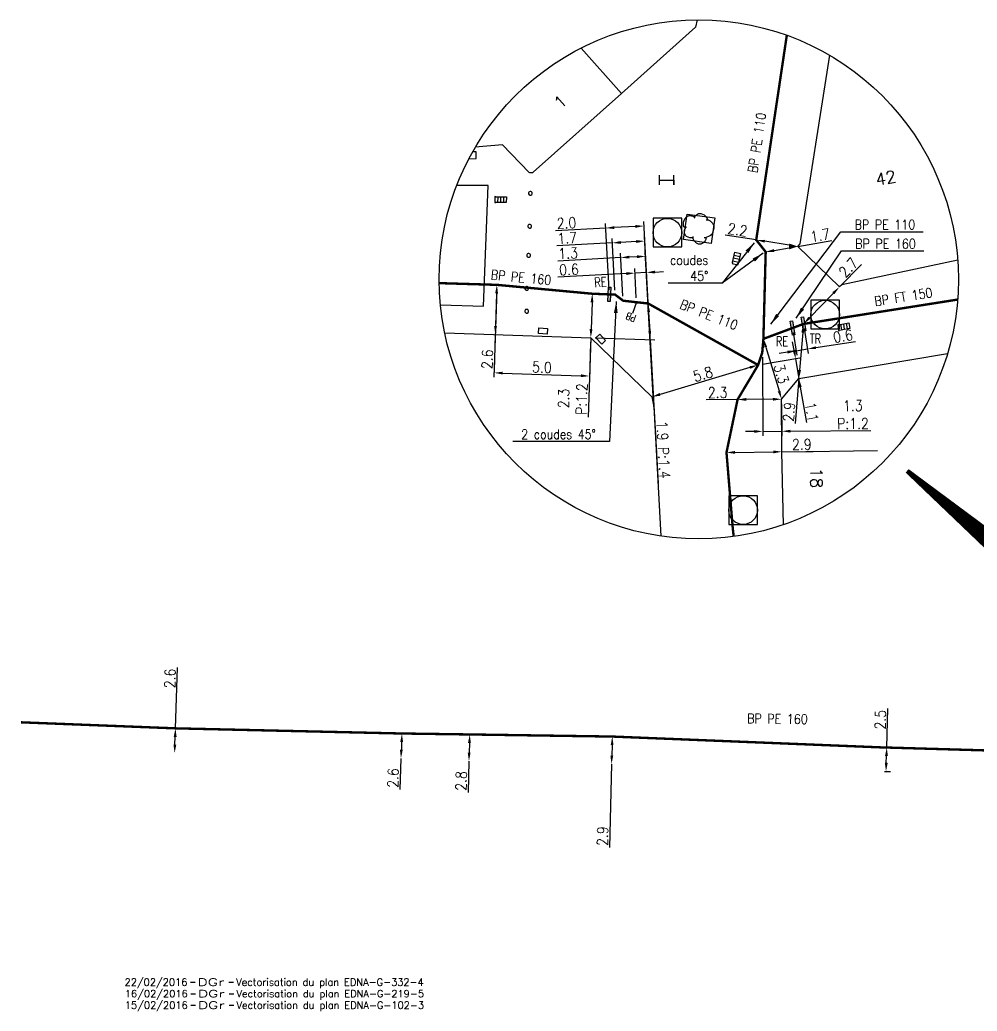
# Model space of a CAD drawing. Header units: millimetres. Extents: x 185000 to 186000, y 127990 to 129010.
# Drawn here: x 184999.9 to 185100, y 128270.5 to 128374.3 of the extents above; entities that cross this region are included whole.
import ezdxf
from ezdxf.enums import TextEntityAlignment as Align

# ---------------------------------------------------------------- set-up
doc = ezdxf.new("R2010")
doc.units = ezdxf.units.MM
doc.header["$PDMODE"] = 34
doc.linetypes.add('L_25_PE', pattern=[2000, 1000, 1000])
doc.layers.get('0').update_dxf_attribs({"linetype": 'CONTINUOUS'})
doc.layers.get('DEFPOINTS').update_dxf_attribs({"linetype": 'CONTINUOUS'})
doc.layers.add('L_150', color=1, linetype='CONTINUOUS')
doc.layers.add('L_900', color=7, linetype='CONTINUOUS')
doc.layers.add('L_910', color=7, linetype='CONTINUOUS', plot=False)
doc.styles.add('G_ROMANS', font='ROMANS.SHX', dxfattribs={"width": 0.75})
doc.styles.get("Standard").update_dxf_attribs({"font": 'romans.shx', "width": 0.85})
doc.dimstyles.get("Standard").update_dxf_attribs({"dimtxt": 1.5, "dimasz": 1.2, "dimexe": 0.625, "dimexo": 0.625, "dimgap": 0.25, "dimtad": 1, "dimdec": 1, "dimzin": 0, "dimdsep": 46, "dimtxsty": 'Standard', "dimcen": -0.5, "dimadec": 0, "dimazin": 0, "dimtfac": 1, "dimtdec": 1, "dimtmove": 0, "dimatfit": 3, "dimfxl": 0, "dimtolj": 1, "dimtzin": 0, "dimarcsym": 0})

# ---------------------------------------------------------------- blocks, each defined once
blk = doc.blocks.new('GIS_MODF')
at = {"color": 0, "linetype": 'Continuous', "flags": 128}
for points in [[(-2.26, -0.01), (-1.76, -0.01)], [(1.76, -0.01), (2.26, -0.01)]]:
    blk.add_lwpolyline(points, dxfattribs=at)
at = {"color": 0, "linetype": 'Continuous'}
blk.add_attdef('DATE', text='', height=0.75, dxfattribs=at).set_placement((-2.58, -0.39), align=Align.RIGHT)
at = {"color": 0, "linetype": 'Continuous', "width": 3.590909}
blk.add_attdef('USER', text='', height=0.75, dxfattribs=at).set_placement((-1.52, -0.39), (1.31, -0.39), align=Align.FIT)
at = {"color": 0, "linetype": 'Continuous'}
blk.add_attdef('DESC', (2.53, -0.39), '', height=0.75, dxfattribs=at)
blk = doc.blocks.new('L_340_20')
at = {"linetype": 'Continuous'}
blk.add_hatch(color=0, dxfattribs=at).paths.add_polyline_path([(0.12, 0.75), (-0.12, 0.75), (-0.12, -0.75), (0.12, -0.75)])
at = {"color": 0, "linetype": 'Continuous'}
blk.add_lwpolyline([(-0.12, 0.75), (0.12, 0.75), (0.12, -0.75), (-0.12, -0.75)], close=True, dxfattribs=at)
at = {"color": 0, "linetype": 'Continuous', "width": 0.75}
for tag, height, flags, p in [('RE', 1, 8, (0, 2.19)), ('DEF_LEG', 1.2, 3, (0, -5)), ('DEF_COUP', 1.2, 3, (0, -7.5)), ('DEF_TYPE', 1.2, 3, (0, -10))]:
    blk.add_attdef(tag, text='', height=height, dxfattribs=dict(at, flags=flags)).set_placement(p, align=Align.MIDDLE)
blk = doc.blocks.new('L_340_19')
at = {"linetype": 'Continuous'}
blk.add_hatch(color=0, dxfattribs=at).paths.add_polyline_path([(0.12, 0.75), (-0.12, 0.75), (-0.12, -0.75), (0.12, -0.75)])
at = {"color": 0, "linetype": 'Continuous'}
blk.add_lwpolyline([(-0.12, 0.75), (0.12, 0.75), (0.12, -0.75), (-0.12, -0.75)], close=True, dxfattribs=at)
at = {"color": 0, "linetype": 'Continuous', "width": 0.75}
for tag, height, flags, p in [('TR', 1, 8, (0, 1.98)), ('DEF_LEG', 1.2, 3, (0, -5)), ('DEF_COUP', 1.2, 3, (0, -7.5)), ('DEF_TYPE', 1.2, 3, (0, -10))]:
    blk.add_attdef(tag, text='', height=height, dxfattribs=dict(at, flags=flags)).set_placement(p, align=Align.MIDDLE)
blk = doc.blocks.new('L_340_13')
at = {"color": 0, "linetype": 'Continuous', "flags": 128}
blk.add_lwpolyline([(0, 0), (0, 1.25)], dxfattribs=at)
at = {"color": 0, "linetype": 'Continuous', "style": 'G_ROMANS', "width": 0.75}
blk.add_text('PB', height=0.75, dxfattribs=at).set_placement((0, 1.66), align=Align.MIDDLE)
at = {"color": 0, "linetype": 'Continuous', "width": 0.75, "flags": 3}
for tag, p in [('DEF_LEG', (0, -10)), ('DEF_COUP', (0, -12.5)), ('DEF_TYPE', (0, -15))]:
    blk.add_attdef(tag, text='', height=1.2, dxfattribs=at).set_placement(p, align=Align.MIDDLE)
blk = doc.blocks.new('T1474')
at = {"color": 0, "linetype": 'Continuous', "flags": 128}
for points in [[(-0.75, -0.5), (-0.75, 0.5)], [(-0.75, 0), (0.75, 0)], [(0.75, 0), (0.75, -0.5), (0.75, 0.5)]]:
    blk.add_lwpolyline(points, dxfattribs=at)
blk = doc.blocks.new('*D2251')
at = {"layer": 'DEFPOINTS', "color": 0, "linetype": 'Continuous', "transparency": 16777216}
for p in [(185076.88, 128351.24), (185081.23, 128350.56), (185081.23, 128350.56)]:
    blk.add_point(p, dxfattribs=at)
at = {"layer": 'L_900', "color": 0, "linetype": 'Continuous', "lineweight": -2, "transparency": 16777216}
for p, q in [((185076.88, 128351.24), (185073.64, 128351.74)), ((185080.34, 128350.7), (185077.77, 128351.1))]:
    blk.add_line(p, q, dxfattribs=at)
at = {"layer": 'L_900', "color": 0, "linetype": 'Continuous', "transparency": 16777216}
for points in [[(185077.79, 128351.25), (185077.74, 128350.95), (185076.88, 128351.24)], [(185080.36, 128350.85), (185080.31, 128350.55), (185081.23, 128350.56)]]:
    blk.add_solid(points, dxfattribs=at)
at = {"layer": 'L_900', "color": 0, "linetype": 'Continuous', "transparency": 16777216, "insert": (185074.93, 128352.3), "char_height": 1.125, "attachment_point": 5, "rotation": 351.162}
blk.add_mtext('\\A1;2.2', dxfattribs=at)
blk = doc.blocks.new('*D2252')
at = {"layer": 'DEFPOINTS', "color": 0, "linetype": 'Continuous', "transparency": 16777216}
for p in [(185081.23, 128350.56), (185081.23, 128350.56), (185077.87, 128349.99)]:
    blk.add_point(p, dxfattribs=at)
at = {"layer": 'L_900', "color": 0, "linetype": 'Continuous', "lineweight": -2, "transparency": 16777216}
for p, q in [((185078.76, 128350.14), (185080.34, 128350.41)), ((185081.23, 128350.56), (185084.79, 128351.17))]:
    blk.add_line(p, q, dxfattribs=at)
at = {"layer": 'L_900', "color": 0, "linetype": 'Continuous', "transparency": 16777216}
for points in [[(185080.31, 128350.56), (185080.36, 128350.26), (185081.23, 128350.56)], [(185078.74, 128350.29), (185078.79, 128349.99), (185077.87, 128349.99)]]:
    blk.add_solid(points, dxfattribs=at)
at = {"layer": 'L_900', "color": 0, "linetype": 'Continuous', "transparency": 16777216, "insert": (185083.56, 128351.72), "char_height": 1.125, "attachment_point": 5, "rotation": 9.7454}
blk.add_mtext('\\A1;1.7', dxfattribs=at)
blk = doc.blocks.new('*D2253')
at = {"layer": 'DEFPOINTS', "color": 0, "linetype": 'Continuous', "transparency": 16777216}
for p in [(185085.58, 128346.32), (185085.58, 128346.32), (185081.82, 128342.45)]:
    blk.add_point(p, dxfattribs=at)
at = {"layer": 'L_900', "color": 0, "linetype": 'Continuous', "lineweight": -2, "transparency": 16777216}
for p, q in [((185085.58, 128346.32), (185087.89, 128348.68)), ((185082.44, 128343.09), (185084.96, 128345.67))]:
    blk.add_line(p, q, dxfattribs=at)
at = {"layer": 'L_900', "color": 0, "linetype": 'Continuous', "transparency": 16777216}
for points in [[(185084.85, 128345.78), (185085.06, 128345.57), (185085.58, 128346.32)], [(185082.34, 128343.2), (185082.55, 128342.99), (185081.82, 128342.45)]]:
    blk.add_solid(points, dxfattribs=at)
at = {"layer": 'L_900', "color": 0, "linetype": 'Continuous', "transparency": 16777216, "insert": (185086.52, 128348.35), "char_height": 1.125, "attachment_point": 5, "rotation": 45.761}
blk.add_mtext('\\A1;2.7', dxfattribs=at)
blk = doc.blocks.new('*D2254')
at = {"layer": 'DEFPOINTS', "color": 0, "linetype": 'Continuous', "transparency": 16777216}
for p in [(185074.93, 128334.54), (185079.53, 128334.57), (185079.53, 128334.57)]:
    blk.add_point(p, dxfattribs=at)
at = {"layer": 'L_900', "color": 0, "linetype": 'Continuous', "lineweight": -2, "transparency": 16777216}
for p, q in [((185074.93, 128334.54), (185071.65, 128334.52)), ((185078.63, 128334.57), (185075.83, 128334.55))]:
    blk.add_line(p, q, dxfattribs=at)
at = {"layer": 'L_900', "color": 0, "linetype": 'Continuous', "transparency": 16777216}
for points in [[(185075.83, 128334.7), (185075.83, 128334.4), (185074.93, 128334.54)], [(185078.63, 128334.72), (185078.63, 128334.42), (185079.53, 128334.57)]]:
    blk.add_solid(points, dxfattribs=at)
at = {"layer": 'L_900', "color": 0, "linetype": 'Continuous', "transparency": 16777216, "insert": (185072.84, 128335.27), "char_height": 1.125, "attachment_point": 5, "rotation": 0.4161}
blk.add_mtext('\\A1;2.3', dxfattribs=at)
blk = doc.blocks.new('*D2255')
at = {"layer": 'DEFPOINTS', "color": 0, "linetype": 'Continuous', "transparency": 16777216}
for p in [(185073.77, 128329), (185079.57, 128329.08), (185079.57, 128329.08)]:
    blk.add_point(p, dxfattribs=at)
at = {"layer": 'L_900', "color": 0, "linetype": 'Continuous', "lineweight": -2, "transparency": 16777216}
for p, q in [((185074.67, 128329.01), (185078.67, 128329.06)), ((185079.57, 128329.08), (185082.83, 128329.12))]:
    blk.add_line(p, q, dxfattribs=at)
at = {"layer": 'L_900', "color": 0, "linetype": 'Continuous', "transparency": 16777216}
for points in [[(185074.67, 128329.16), (185074.67, 128328.86), (185073.77, 128329)], [(185078.67, 128329.21), (185078.67, 128328.91), (185079.57, 128329.08)]]:
    blk.add_solid(points, dxfattribs=at)
at = {"layer": 'L_900', "color": 0, "linetype": 'Continuous', "transparency": 16777216, "insert": (185081.65, 128329.85), "char_height": 1.125, "attachment_point": 5, "rotation": 0.7528}
blk.add_mtext('\\A1;2.9', dxfattribs=at)
blk = doc.blocks.new('*D2256')
at = {"layer": 'DEFPOINTS', "color": 0, "linetype": 'Continuous', "transparency": 16777216}
for p in [(185077.08, 128338.15), (185081.34, 128336.73), (185081.34, 128336.73)]:
    blk.add_point(p, dxfattribs=at)
at = {"layer": 'L_900', "color": 0, "linetype": 'Continuous', "lineweight": -2, "transparency": 16777216}
for p, q in [((185080.84, 128339.7), (185080.69, 128340.58)), ((185077.54, 128338.23), (185081.45, 128338.89)), ((185080.99, 128338.81), (185081.34, 128336.73)), ((185081.49, 128335.84), (185082.12, 128332.15))]:
    blk.add_line(p, q, dxfattribs=at)
at = {"layer": 'L_900', "color": 0, "linetype": 'Continuous', "transparency": 16777216}
for points in [[(185080.99, 128339.72), (185080.69, 128339.67), (185080.99, 128338.81)], [(185081.64, 128335.86), (185081.34, 128335.81), (185081.34, 128336.73)]]:
    blk.add_solid(points, dxfattribs=at)
at = {"layer": 'L_900', "color": 0, "linetype": 'Continuous', "transparency": 16777216, "insert": (185082.69, 128333.24), "char_height": 1.125, "attachment_point": 5, "rotation": 279.5981}
blk.add_mtext('\\A1;1.1', dxfattribs=at)
blk = doc.blocks.new('*D2257')
at = {"layer": 'DEFPOINTS', "color": 0, "linetype": 'Continuous', "transparency": 16777216}
for p in [(185081.82, 128342.45), (185081.34, 128336.73), (185081.34, 128336.73)]:
    blk.add_point(p, dxfattribs=at)
at = {"layer": 'L_900', "color": 0, "linetype": 'Continuous', "lineweight": -2, "transparency": 16777216}
for p, q in [((185081.74, 128341.55), (185081.42, 128337.62)), ((185081.34, 128336.73), (185080.95, 128332.03))]:
    blk.add_line(p, q, dxfattribs=at)
at = {"layer": 'L_900', "color": 0, "linetype": 'Continuous', "transparency": 16777216}
for points in [[(185081.59, 128341.56), (185081.89, 128341.54), (185081.82, 128342.45)], [(185081.27, 128337.64), (185081.57, 128337.61), (185081.34, 128336.73)]]:
    blk.add_solid(points, dxfattribs=at)
at = {"layer": 'L_900', "color": 0, "linetype": 'Continuous', "transparency": 16777216, "insert": (185080.3, 128333.25), "char_height": 1.125, "attachment_point": 5, "rotation": 85.2689}
blk.add_mtext('\\A1;2.9', dxfattribs=at)
blk = doc.blocks.new('*D2258')
at = {"layer": 'DEFPOINTS', "color": 0, "linetype": 'Continuous', "transparency": 16777216}
for p in [(185077.51, 128339.46), (185079.53, 128334.57), (185079.55, 128331.22)]:
    blk.add_point(p, dxfattribs=at)
at = {"layer": 'L_900', "color": 0, "linetype": 'Continuous', "lineweight": -2, "transparency": 16777216}
for p, q in [((185077.52, 128338.99), (185077.58, 128330.74)), ((185079.53, 128334.1), (185079.56, 128330.75)), ((185076.67, 128331.2), (185075.77, 128331.2)), ((185077.57, 128331.21), (185079.55, 128331.22)), ((185080.45, 128331.23), (185088.88, 128331.29))]:
    blk.add_line(p, q, dxfattribs=at)
at = {"layer": 'L_900', "color": 0, "linetype": 'Continuous', "transparency": 16777216}
for points in [[(185076.67, 128331.35), (185076.68, 128331.05), (185077.57, 128331.21)], [(185080.45, 128331.38), (185080.46, 128331.08), (185079.55, 128331.22)]]:
    blk.add_solid(points, dxfattribs=at)
at = {"layer": 'L_900', "color": 0, "linetype": 'Continuous', "transparency": 16777216, "insert": (185086.99, 128332.96), "char_height": 1.125, "attachment_point": 5, "rotation": 0.4161}
blk.add_mtext('\\A1;1.3\\PP:1.2', dxfattribs=at)
blk = doc.blocks.new('*D2259')
at = {"layer": 'DEFPOINTS', "color": 0, "linetype": 'Continuous', "transparency": 16777216}
for p in [(185080.67, 128342.02), (185081.82, 128342.45), (185082.23, 128339.83)]:
    blk.add_point(p, dxfattribs=at)
at = {"layer": 'L_900', "color": 0, "linetype": 'Continuous', "lineweight": -2, "transparency": 16777216}
for p, q in [((185080.74, 128341.56), (185081.12, 128339.18)), ((185081.89, 128341.99), (185082.3, 128339.37)), ((185083.12, 128339.97), (185087.25, 128340.63)), ((185080.16, 128339.5), (185079.27, 128339.36)), ((185081.05, 128339.64), (185082.23, 128339.83))]:
    blk.add_line(p, q, dxfattribs=at)
at = {"layer": 'L_900', "color": 0, "linetype": 'Continuous', "transparency": 16777216}
for points in [[(185083.1, 128340.12), (185083.14, 128339.82), (185082.23, 128339.83)], [(185080.13, 128339.65), (185080.18, 128339.35), (185081.05, 128339.64)]]:
    blk.add_solid(points, dxfattribs=at)
at = {"layer": 'L_900', "color": 0, "linetype": 'Continuous', "transparency": 16777216, "insert": (185085.95, 128341.18), "char_height": 1.125, "attachment_point": 5, "rotation": 8.9995}
blk.add_mtext('\\A1;0.6', dxfattribs=at)
blk = doc.blocks.new('*D2260')
at = {"layer": 'DEFPOINTS', "color": 0, "linetype": 'Continuous', "transparency": 16777216}
for p in [(185065.58, 128344.59), (185059.58, 128341.01), (185065.79, 128340.8)]:
    blk.add_point(p, dxfattribs=at)
at = {"layer": 'L_900', "color": 0, "linetype": 'Continuous', "lineweight": -2, "transparency": 16777216}
for p, q in [((185065.63, 128343.69), (185065.74, 128341.7)), ((185060.05, 128340.99), (185066.26, 128340.78)), ((185065.79, 128340.8), (185066.61, 128325.78))]:
    blk.add_line(p, q, dxfattribs=at)
at = {"layer": 'L_900', "color": 0, "linetype": 'Continuous', "transparency": 16777216}
for points in [[(185065.78, 128343.7), (185065.48, 128343.69), (185065.58, 128344.59)], [(185065.89, 128341.7), (185065.59, 128341.69), (185065.79, 128340.8)]]:
    blk.add_solid(points, dxfattribs=at)
at = {"layer": 'L_900', "color": 0, "linetype": 'Continuous', "transparency": 16777216, "insert": (185067.17, 128329.28), "char_height": 1.125, "attachment_point": 5, "rotation": 273.1405}
blk.add_mtext('\\A1;1.9 P:1.4', dxfattribs=at)
blk = doc.blocks.new('*D2261')
at = {"layer": 'DEFPOINTS', "color": 0, "linetype": 'Continuous', "transparency": 16777216}
for p in [(185059.74, 128345.61), (185059.58, 128341.01), (185059.58, 128341.01)]:
    blk.add_point(p, dxfattribs=at)
at = {"layer": 'L_900', "color": 0, "linetype": 'Continuous', "lineweight": -2, "transparency": 16777216}
for p, q in [((185059.71, 128344.71), (185059.61, 128341.91)), ((185059.58, 128341.01), (185059.3, 128332.69))]:
    blk.add_line(p, q, dxfattribs=at)
at = {"layer": 'L_900', "color": 0, "linetype": 'Continuous', "transparency": 16777216}
for points in [[(185059.56, 128344.71), (185059.86, 128344.7), (185059.74, 128345.61)], [(185059.46, 128341.91), (185059.76, 128341.9), (185059.58, 128341.01)]]:
    blk.add_solid(points, dxfattribs=at)
at = {"layer": 'L_900', "color": 0, "linetype": 'Continuous', "transparency": 16777216, "insert": (185057.68, 128334.62), "char_height": 1.125, "attachment_point": 5, "rotation": 88.065}
blk.add_mtext('\\A1;2.3\\PP:1.2', dxfattribs=at)
blk = doc.blocks.new('*D2262')
at = {"layer": 'DEFPOINTS', "color": 0, "linetype": 'Continuous', "transparency": 16777216}
for p in [(185049.76, 128346.54), (185059.58, 128341.01), (185059.44, 128337)]:
    blk.add_point(p, dxfattribs=at)
at = {"layer": 'L_900', "color": 0, "linetype": 'Continuous', "lineweight": -2, "transparency": 16777216}
for p, q in [((185049.75, 128346.07), (185049.43, 128336.87)), ((185059.56, 128340.54), (185059.43, 128336.53)), ((185050.35, 128337.31), (185058.55, 128337.03))]:
    blk.add_line(p, q, dxfattribs=at)
at = {"layer": 'L_900', "color": 0, "linetype": 'Continuous', "transparency": 16777216}
for points in [[(185050.36, 128337.45), (185050.35, 128337.16), (185049.45, 128337.34)], [(185058.55, 128337.18), (185058.54, 128336.88), (185059.44, 128337)]]:
    blk.add_solid(points, dxfattribs=at)
at = {"layer": 'L_900', "color": 0, "linetype": 'Continuous', "transparency": 16777216, "insert": (185054.47, 128337.92), "char_height": 1.125, "attachment_point": 5, "rotation": 358.065}
blk.add_mtext('\\A1;5.0', dxfattribs=at)
blk = doc.blocks.new('*D2263')
at = {"layer": 'DEFPOINTS', "color": 0, "linetype": 'Continuous', "transparency": 16777216}
for p in [(185049.76, 128346.54), (185049.59, 128341.35), (185049.59, 128341.35)]:
    blk.add_point(p, dxfattribs=at)
at = {"layer": 'L_900', "color": 0, "linetype": 'Continuous', "lineweight": -2, "transparency": 16777216}
for p, q in [((185049.73, 128345.64), (185049.62, 128342.24)), ((185049.59, 128341.35), (185049.46, 128337.55))]:
    blk.add_line(p, q, dxfattribs=at)
at = {"layer": 'L_900', "color": 0, "linetype": 'Continuous', "transparency": 16777216}
for points in [[(185049.58, 128345.65), (185049.88, 128345.64), (185049.76, 128346.54)], [(185049.47, 128342.25), (185049.77, 128342.24), (185049.59, 128341.35)]]:
    blk.add_solid(points, dxfattribs=at)
at = {"layer": 'L_900', "color": 0, "linetype": 'Continuous', "transparency": 16777216, "insert": (185048.75, 128338.76), "char_height": 1.125, "attachment_point": 5, "rotation": 88.065}
blk.add_mtext('\\A1;2.6', dxfattribs=at)
blk = doc.blocks.new('*D2264')
at = {"layer": 'DEFPOINTS', "color": 0, "linetype": 'Continuous', "transparency": 16777216}
for p in [(185065.13, 128352.7), (185061.52, 128345.54), (185066.17, 128333.79)]:
    blk.add_point(p, dxfattribs=at)
at = {"layer": 'L_900', "color": 0, "linetype": 'Continuous', "lineweight": -2, "transparency": 16777216}
for p, q in [((185061.14, 128352.48), (185055.89, 128352.19)), ((185061.5, 128346.01), (185061.11, 128352.95)), ((185064.24, 128352.65), (185062.04, 128352.53)), ((185066.15, 128334.26), (185065.11, 128353.17))]:
    blk.add_line(p, q, dxfattribs=at)
at = {"layer": 'L_900', "color": 0, "linetype": 'Continuous', "transparency": 16777216}
for points in [[(185062.03, 128352.68), (185062.05, 128352.38), (185061.14, 128352.48)], [(185064.23, 128352.8), (185064.24, 128352.5), (185065.13, 128352.7)]]:
    blk.add_solid(points, dxfattribs=at)
at = {"layer": 'L_900', "color": 0, "linetype": 'Continuous', "transparency": 16777216, "insert": (185057.03, 128353.01), "char_height": 1.125, "attachment_point": 5, "rotation": 3.1405}
blk.add_mtext('\\A1;2.0', dxfattribs=at)
blk = doc.blocks.new('*D2265')
at = {"layer": 'DEFPOINTS', "color": 0, "linetype": 'Continuous', "transparency": 16777216}
for p in [(185065.22, 128351.12), (185062.12, 128345.52), (185066.17, 128333.79)]:
    blk.add_point(p, dxfattribs=at)
at = {"layer": 'L_900', "color": 0, "linetype": 'Continuous', "lineweight": -2, "transparency": 16777216}
for p, q in [((185062.1, 128345.99), (185061.8, 128351.4)), ((185066.15, 128334.26), (185065.2, 128351.59)), ((185061.83, 128350.93), (185056.04, 128350.62)), ((185064.32, 128351.07), (185062.72, 128350.98))]:
    blk.add_line(p, q, dxfattribs=at)
at = {"layer": 'L_900', "color": 0, "linetype": 'Continuous', "transparency": 16777216}
for points in [[(185062.72, 128351.13), (185062.73, 128350.83), (185061.83, 128350.93)], [(185064.31, 128351.22), (185064.33, 128350.92), (185065.22, 128351.12)]]:
    blk.add_solid(points, dxfattribs=at)
at = {"layer": 'L_900', "color": 0, "linetype": 'Continuous', "transparency": 16777216, "insert": (185057.12, 128351.43), "char_height": 1.125, "attachment_point": 5, "rotation": 3.1405}
blk.add_mtext('\\A1;1.7', dxfattribs=at)
blk = doc.blocks.new('*D2266')
at = {"layer": 'DEFPOINTS', "color": 0, "linetype": 'Continuous', "transparency": 16777216}
for p in [(185065.31, 128349.53), (185062.96, 128344.88), (185066.17, 128333.79)]:
    blk.add_point(p, dxfattribs=at)
at = {"layer": 'L_900', "color": 0, "linetype": 'Continuous', "lineweight": -2, "transparency": 16777216}
for p, q in [((185062.71, 128349.39), (185056.13, 128349.03)), ((185062.93, 128345.35), (185062.69, 128349.86)), ((185064.41, 128349.48), (185063.61, 128349.44)), ((185066.15, 128334.26), (185065.28, 128350))]:
    blk.add_line(p, q, dxfattribs=at)
at = {"layer": 'L_900', "color": 0, "linetype": 'Continuous', "transparency": 16777216}
for points in [[(185063.6, 128349.59), (185063.62, 128349.29), (185062.71, 128349.39)], [(185064.4, 128349.63), (185064.42, 128349.33), (185065.31, 128349.53)]]:
    blk.add_solid(points, dxfattribs=at)
at = {"layer": 'L_900', "color": 0, "linetype": 'Continuous', "transparency": 16777216, "insert": (185057.21, 128349.84), "char_height": 1.125, "attachment_point": 5, "rotation": 3.1405}
blk.add_mtext('\\A1;1.3', dxfattribs=at)
blk = doc.blocks.new('*D2267')
at = {"layer": 'DEFPOINTS', "color": 0, "linetype": 'Continuous', "transparency": 16777216}
for p in [(185065.4, 128347.83), (185064.37, 128344.72), (185066.17, 128333.79)]:
    blk.add_point(p, dxfattribs=at)
at = {"layer": 'L_900', "color": 0, "linetype": 'Continuous', "lineweight": -2, "transparency": 16777216}
for p, q in [((185066.15, 128334.26), (185065.38, 128348.3)), ((185063.3, 128347.72), (185056.15, 128347.33)), ((185064.34, 128345.19), (185064.18, 128348.24)), ((185065.4, 128347.83), (185064.2, 128347.77)), ((185066.3, 128347.88), (185067.2, 128347.93))]:
    blk.add_line(p, q, dxfattribs=at)
at = {"layer": 'L_900', "color": 0, "linetype": 'Continuous', "transparency": 16777216}
for points in [[(185063.3, 128347.87), (185063.31, 128347.57), (185064.2, 128347.77)], [(185066.29, 128348.03), (185066.31, 128347.73), (185065.4, 128347.83)]]:
    blk.add_solid(points, dxfattribs=at)
at = {"layer": 'L_900', "color": 0, "linetype": 'Continuous', "transparency": 16777216, "insert": (185057.3, 128348.14), "char_height": 1.125, "attachment_point": 5, "rotation": 3.1405}
blk.add_mtext('\\A1;0.6', dxfattribs=at)
blk = doc.blocks.new('*D2268')
at = {"layer": 'DEFPOINTS', "color": 0, "linetype": 'Continuous', "transparency": 16777216}
for p in [(185039.83, 128299.6), (185039.73, 128297), (185039.73, 128297)]:
    blk.add_point(p, dxfattribs=at)
at = {"layer": 'L_150', "color": 0, "linetype": 'Continuous', "lineweight": -2, "transparency": 16777216}
for p, q in [((185039.8, 128298.7), (185039.77, 128297.9)), ((185039.73, 128297), (185039.6, 128293.73))]:
    blk.add_line(p, q, dxfattribs=at)
at = {"layer": 'L_150', "color": 0, "linetype": 'Continuous', "transparency": 16777216}
for points in [[(185039.65, 128298.71), (185039.95, 128298.7), (185039.83, 128299.6)], [(185039.62, 128297.91), (185039.92, 128297.9), (185039.73, 128297)]]:
    blk.add_solid(points, dxfattribs=at)
at = {"layer": 'L_150', "color": 0, "linetype": 'Continuous', "transparency": 16777216, "insert": (185038.9, 128294.95), "char_height": 1.125, "attachment_point": 5, "rotation": 87.7701}
blk.add_mtext('\\A1;2.6', dxfattribs=at)
blk = doc.blocks.new('*D2269')
at = {"layer": 'DEFPOINTS', "color": 0, "linetype": 'Continuous', "transparency": 16777216}
for p in [(185046.92, 128299.5), (185046.84, 128296.71), (185046.84, 128296.71)]:
    blk.add_point(p, dxfattribs=at)
at = {"layer": 'L_150', "color": 0, "linetype": 'Continuous', "lineweight": -2, "transparency": 16777216}
for p, q in [((185046.89, 128298.6), (185046.86, 128297.6)), ((185046.84, 128296.71), (185046.74, 128293.43))]:
    blk.add_line(p, q, dxfattribs=at)
at = {"layer": 'L_150', "color": 0, "linetype": 'Continuous', "transparency": 16777216}
for points in [[(185046.74, 128298.61), (185047.04, 128298.6), (185046.92, 128299.5)], [(185046.71, 128297.61), (185047.01, 128297.6), (185046.84, 128296.71)]]:
    blk.add_solid(points, dxfattribs=at)
at = {"layer": 'L_150', "color": 0, "linetype": 'Continuous', "transparency": 16777216, "insert": (185046.02, 128294.64), "char_height": 1.125, "attachment_point": 5, "rotation": 88.2411}
blk.add_mtext('\\A1;2.8', dxfattribs=at)
blk = doc.blocks.new('*D2270')
at = {"layer": 'DEFPOINTS', "color": 0, "linetype": 'Continuous', "transparency": 16777216}
for p in [(185089.89, 128298.15), (185089.82, 128295.65), (185090.45, 128295.63)]:
    blk.add_point(p, dxfattribs=at)
at = {"layer": 'L_150', "color": 0, "linetype": 'Continuous', "lineweight": -2, "transparency": 16777216}
for p, q in [((185090.53, 128298.13), (185090.65, 128302.21)), ((185090.36, 128298.14), (185090.99, 128298.12)), ((185090.48, 128296.53), (185090.5, 128297.23)), ((185090.29, 128295.64), (185090.92, 128295.62))]:
    blk.add_line(p, q, dxfattribs=at)
at = {"layer": 'L_150', "color": 0, "linetype": 'Continuous', "transparency": 16777216}
for points in [[(185090.35, 128297.24), (185090.65, 128297.23), (185090.53, 128298.13)], [(185090.33, 128296.54), (185090.63, 128296.53), (185090.45, 128295.63)]]:
    blk.add_solid(points, dxfattribs=at)
at = {"layer": 'L_150', "color": 0, "linetype": 'Continuous', "transparency": 16777216, "insert": (185089.86, 128301.04), "char_height": 1.125, "attachment_point": 5, "rotation": 88.289}
blk.add_mtext('\\A1;2.5', dxfattribs=at)
blk = doc.blocks.new('*D2271')
at = {"layer": 'DEFPOINTS', "color": 0, "linetype": 'Continuous', "transparency": 16777216}
for p in [(185061.83, 128299.28), (185061.75, 128296.38), (185061.75, 128296.38)]:
    blk.add_point(p, dxfattribs=at)
at = {"layer": 'L_150', "color": 0, "linetype": 'Continuous', "lineweight": -2, "transparency": 16777216}
for p, q in [((185061.81, 128298.38), (185061.78, 128297.28)), ((185061.75, 128296.38), (185061.53, 128287.68))]:
    blk.add_line(p, q, dxfattribs=at)
at = {"layer": 'L_150', "color": 0, "linetype": 'Continuous', "transparency": 16777216}
for points in [[(185061.66, 128298.38), (185061.96, 128298.38), (185061.83, 128299.28)], [(185061.63, 128297.28), (185061.93, 128297.28), (185061.75, 128296.38)]]:
    blk.add_solid(points, dxfattribs=at)
at = {"layer": 'L_150', "color": 0, "linetype": 'Continuous', "transparency": 16777216, "insert": (185060.81, 128288.86), "char_height": 1.125, "attachment_point": 5, "rotation": 88.513}
blk.add_mtext('\\A1;2.9', dxfattribs=at)
blk = doc.blocks.new('*D2272')
at = {"layer": 'DEFPOINTS', "color": 0, "linetype": 'Continuous', "transparency": 16777216}
for p in [(185016.15, 128300.14), (185016.06, 128297.55), (185016.06, 128297.55)]:
    blk.add_point(p, dxfattribs=at)
at = {"layer": 'L_150', "color": 0, "linetype": 'Continuous', "lineweight": -2, "transparency": 16777216}
for p, q in [((185016.15, 128300.14), (185016.35, 128306.52)), ((185016.09, 128298.44), (185016.12, 128299.24))]:
    blk.add_line(p, q, dxfattribs=at)
at = {"layer": 'L_150', "color": 0, "linetype": 'Continuous', "transparency": 16777216}
for points in [[(185015.97, 128299.25), (185016.27, 128299.24), (185016.15, 128300.14)], [(185015.94, 128298.45), (185016.24, 128298.44), (185016.06, 128297.55)]]:
    blk.add_solid(points, dxfattribs=at)
at = {"layer": 'L_150', "color": 0, "linetype": 'Continuous', "transparency": 16777216, "insert": (185015.57, 128305.36), "char_height": 1.125, "attachment_point": 5, "rotation": 88.1403}
blk.add_mtext('\\A1;2.6', dxfattribs=at)
blk = doc.blocks.new('*D2282')
at = {"layer": 'DEFPOINTS', "color": 0, "linetype": 'Continuous', "transparency": 16777216}
for p in [(185077.63, 128340.89), (185079.53, 128334.57), (185079.53, 128334.57)]:
    blk.add_point(p, dxfattribs=at)
at = {"layer": 'L_900', "color": 0, "linetype": 'Continuous', "lineweight": -2, "transparency": 16777216}
blk.add_line((185077.89, 128340.03), (185079.27, 128335.44), dxfattribs=at)
at = {"layer": 'L_900', "color": 0, "linetype": 'Continuous', "transparency": 16777216}
for points in [[(185078.03, 128340.07), (185077.74, 128339.99), (185077.63, 128340.89)], [(185079.41, 128335.48), (185079.13, 128335.39), (185079.53, 128334.57)]]:
    blk.add_solid(points, dxfattribs=at)
at = {"layer": 'L_900', "color": 0, "linetype": 'Continuous', "transparency": 16777216, "insert": (185079.51, 128337.22), "char_height": 1.125, "attachment_point": 5, "rotation": 286.7778}
blk.add_mtext('\\A1;3.3', dxfattribs=at)
blk = doc.blocks.new('*D2283')
at = {"layer": 'DEFPOINTS', "color": 0, "linetype": 'Continuous', "transparency": 16777216}
for p in [(185077.08, 128338.15), (185065.97, 128334.82), (185065.97, 128334.82)]:
    blk.add_point(p, dxfattribs=at)
at = {"layer": 'L_900', "color": 0, "linetype": 'Continuous', "lineweight": -2, "transparency": 16777216}
blk.add_line((185076.22, 128337.89), (185066.83, 128335.08), dxfattribs=at)
at = {"layer": 'L_900', "color": 0, "linetype": 'Continuous', "transparency": 16777216}
for points in [[(185076.18, 128338.03), (185076.26, 128337.75), (185077.08, 128338.15)], [(185066.79, 128335.22), (185066.87, 128334.94), (185065.97, 128334.82)]]:
    blk.add_solid(points, dxfattribs=at)
at = {"layer": 'L_900', "color": 0, "linetype": 'Continuous', "transparency": 16777216, "insert": (185071.31, 128337.2), "char_height": 1.125, "attachment_point": 5, "rotation": 16.6628}
blk.add_mtext('\\A1;5.8', dxfattribs=at)

msp = doc.modelspace()

# ---------------------------------------------------------------- linework, layer by layer
at = {"layer": 'L_150', "linetype": 'L_25_PE', "const_width": 0.25, "flags": 128}
msp.add_lwpolyline([(185125.23, 128293.32), (185119.48, 128296.54), (185119.48, 128296.54), (185118.89, 128296.61), (185118.17, 128296.69), (185118.17, 128296.69), (185117.75, 128297.01), (185117.45, 128297.02), (185116.56, 128297.05), (185111.57, 128297.52), (185108.55, 128297.61), (185089.89, 128298.15), (185061.83, 128299.28), (185046.92, 128299.5), (185039.83, 128299.6), (185016.15, 128300.14), (185000, 128300.77)], dxfattribs=at)
at = {"layer": 'L_900', "color": 252}
for p, q in [((185062.8, 128366.56), (185058.56, 128371.31)), ((185049.55, 128355.77), (185049.54, 128355.17)), ((185049.65, 128355.76), (185049.55, 128355.77)), ((185049.65, 128355.76), (185050.75, 128355.74)), ((185049.85, 128355.76), (185049.84, 128355.16)), ((185050.15, 128355.75), (185050.14, 128355.15)), ((185050.45, 128355.75), (185050.44, 128355.15)), ((185050.75, 128355.74), (185050.74, 128355.14)), ((185049.54, 128355.17), (185049.64, 128355.17)), ((185050.74, 128355.14), (185049.64, 128355.17)), ((185069.6, 128353.65), (185069.37, 128353.42)), ((185069.83, 128353.76), (185069.6, 128353.65)), ((185070.05, 128353.76), (185069.83, 128353.76)), ((185070.4, 128353.65), (185070.05, 128353.76)), ((185070.4, 128353.65), (185070.63, 128353.87)), ((185070.51, 128353.53), (185070.4, 128353.65)), ((185070.63, 128353.87), (185070.85, 128353.99)), ((185070.85, 128353.99), (185071.08, 128353.99)), ((185071.08, 128353.99), (185071.43, 128353.87)), ((185071.43, 128353.87), (185071.65, 128353.65)), ((185071.65, 128353.65), (185071.77, 128353.42)), ((185069.37, 128353.42), (185069.25, 128353.07)), ((185069.25, 128353.07), (185069.25, 128352.73)), ((185069.25, 128352.73), (185069.48, 128352.5)), ((185069.37, 128352.27), (185069.48, 128352.5)), ((185069.48, 128352.5), (185069.6, 128352.62)), ((185071.88, 128353.3), (185071.65, 128353.3)), ((185071.77, 128353.42), (185071.77, 128353.3)), ((185072.11, 128353.19), (185071.88, 128353.3)), ((185072.11, 128353.19), (185072.34, 128352.96)), ((185072.34, 128352.96), (185072.45, 128352.73)), ((185072.45, 128352.5), (185072.34, 128352.05)), ((185072.45, 128352.73), (185072.45, 128352.5)), ((185069.37, 128352.05), (185069.37, 128352.27)), ((185069.37, 128351.93), (185069.37, 128352.05)), ((185069.48, 128351.7), (185069.37, 128351.93)), ((185069.6, 128351.59), (185069.48, 128351.7)), ((185069.94, 128351.47), (185069.6, 128351.59)), ((185070.17, 128351.47), (185069.94, 128351.47)), ((185070.17, 128351.47), (185070.28, 128351.47)), ((185070.28, 128351.47), (185070.28, 128351.59)), ((185070.28, 128351.36), (185070.28, 128351.47)), ((185070.4, 128351.13), (185070.28, 128351.36)), ((185071.54, 128351.47), (185071.43, 128351.47)), ((185071.88, 128351.59), (185071.54, 128351.47)), ((185071.65, 128351.36), (185071.54, 128351.13)), ((185071.65, 128351.36), (185071.65, 128351.47)), ((185072.11, 128351.7), (185071.88, 128351.59)), ((185072.23, 128351.82), (185072.11, 128351.7)), ((185072.34, 128352.05), (185072.23, 128351.82)), ((185070.63, 128350.9), (185070.4, 128351.13)), ((185070.85, 128350.79), (185070.63, 128350.9)), ((185071.08, 128350.79), (185070.85, 128350.79)), ((185071.31, 128350.9), (185071.08, 128350.79)), ((185071.43, 128351.02), (185071.31, 128350.9)), ((185071.54, 128351.13), (185071.43, 128351.02)), ((185074.39, 128348.87), (185074.64, 128349.95)), ((185074.51, 128349.36), (185075.09, 128349.23)), ((185074.57, 128349.65), (185075.16, 128349.52)), ((185074.64, 128349.95), (185075.23, 128349.81)), ((185075.23, 128349.81), (185074.98, 128348.74)), ((185074.39, 128348.87), (185074.37, 128348.78)), ((185074.37, 128348.78), (185074.96, 128348.64)), ((185074.44, 128349.07), (185075.02, 128348.93)), ((185074.96, 128348.64), (185074.98, 128348.74)), ((185085.49, 128342.37), (185085.4, 128342.35)), ((185085.4, 128342.35), (185085.5, 128341.76)), ((185085.49, 128342.37), (185086.58, 128342.57)), ((185085.69, 128342.41), (185085.8, 128341.82)), ((185085.99, 128342.46), (185086.09, 128341.87)), ((185086.28, 128342.52), (185086.39, 128341.93)), ((185086.58, 128342.57), (185086.68, 128341.98)), ((185085.5, 128341.76), (185085.6, 128341.78)), ((185086.68, 128341.98), (185085.6, 128341.78)), ((185079.57, 128329.08), (185089.57, 128329.21))]:
    msp.add_line(p, q, dxfattribs=at)
at = {"layer": 'L_900', "color": 252, "flags": 128}
msp.add_lwpolyline([(185070.69, 128374.27), (185070.52, 128373.49), (185062.8, 128366.56), (185053.54, 128358.32, -0.068501), (185053.47, 128358.27, -0.068501), (185053.39, 128358.25, -0.104663), (185053.26, 128358.25, -0.104663), (185053.14, 128358.31), (185050.34, 128361.2), (185047.5, 128360.94)], format="xyb", dxfattribs=at)
at = {"layer": 'L_900', "color": 1, "linetype": 'Continuous', "const_width": 0.25, "flags": 128}
for points in [[(185074.52, 128320.21), (185074.42, 128321.16), (185073.77, 128329), (185074.93, 128334.54), (185077.08, 128338.15), (185077.08, 128338.15), (185077.08, 128338.15), (185077.51, 128339.46), (185077.63, 128340.89), (185077.87, 128349.99), (185076.88, 128351.24), (185080.08, 128372.66)], [(185077.08, 128338.15), (185065.58, 128344.59), (185065.58, 128344.59), (185065.58, 128344.59), (185064.37, 128344.72), (185062.96, 128344.88), (185062.96, 128344.88), (185062.12, 128345.52), (185061.52, 128345.54), (185059.74, 128345.61), (185049.76, 128346.54), (185043.72, 128346.72)], [(185081.82, 128342.45), (185097.94, 128345)], [(185077.63, 128340.89), (185080.67, 128342.02), (185081.82, 128342.45)]]:
    msp.add_lwpolyline(points, dxfattribs=at)
at = {"layer": 'L_900', "color": 252, "flags": 128}
for points in [[(185097.95, 128349.11), (185085.82, 128346.53), (185085.58, 128346.32), (185081.23, 128350.56), (185081.49, 128350.82), (185084.56, 128370.57)], [(185046.84, 128359.74), (185047.6, 128359.76), (185047.59, 128360.44), (185047.21, 128360.44)], [(185043.85, 128344.46), (185048.37, 128344.3), (185048.84, 128356.95), (185045.56, 128356.93)], [(185044.3, 128341.52), (185059.58, 128341.01), (185065.97, 128334.82), (185066.17, 128333.79), (185066.91, 128320.25)], [(185066.17, 128333.79), (185065.79, 128340.8)], [(185079.72, 128321.44), (185079.57, 128329.08), (185079.53, 128334.57), (185081.34, 128336.73), (185096.89, 128339.36)]]:
    msp.add_lwpolyline(points, dxfattribs=at)
for points in [[(185053.07, 128356.16, 1.023033), (185053.46, 128356.07, 0.977486)], [(185053, 128352.72, 1.023033), (185053.39, 128352.63, 0.977486)], [(185052.88, 128349.67, 1.023033), (185053.27, 128349.59, 0.977486)], [(185052.69, 128346.22, 1.023033), (185053.08, 128346.13, 0.977486)], [(185052.68, 128343.83, 1.023033), (185053.07, 128343.74, 0.977486)]]:
    msp.add_lwpolyline(points, format="xyb", close=True, dxfattribs=at)
at = {"layer": 'L_900', "color": 252}
for points in [[(185069.09, 128350.5), (185069.09, 128353.5), (185066.09, 128353.5), (185066.09, 128350.5)], [(185085.59, 128341.93), (185085.59, 128344.93), (185082.59, 128344.93), (185082.59, 128341.93)], [(185077.01, 128321.47), (185077.01, 128324.47), (185074.01, 128324.47), (185074.01, 128321.47)]]:
    msp.add_lwpolyline(points, close=True, dxfattribs=at)
at = {"layer": 'L_900', "color": 252, "flags": 128}
for points in [[(185069.66, 128353.95), (185072.55, 128353.55), (185072.18, 128350.87), (185069.29, 128351.27)], [(185054.1, 128341.44), (185054.14, 128342.05), (185055.07, 128341.99), (185055.02, 128341.37)], [(185060.1, 128341), (185060.51, 128341.38), (185061.13, 128340.73), (185060.72, 128340.35)]]:
    msp.add_lwpolyline(points, close=True, dxfattribs=at)
at = {"layer": 'L_900', "color": 254, "linetype": 'Continuous'}
msp.add_lwpolyline([(185092.66, 128327.08, 0.48, 2.88, 0), (185107.34, 128314.69, 5.76, 0, 0), (185111.01, 128311.6, 5.76, 0, 0)], format="xyseb", dxfattribs=at)
at = {"layer": 'L_900'}
msp.add_circle((185070.87, 128347.11), 27.15, dxfattribs=at)
at = {"layer": 'L_900', "color": 252}
for centre in [(185067.59, 128352), (185084.09, 128343.43), (185075.51, 128322.97)]:
    msp.add_ellipse(centre, major_axis=(-1.06, 1.06), ratio=1, start_param=3.926991, end_param=10.210176, dxfattribs=at)

# ---------------------------------------------------------------- block references
msp.add_blockref('T1474', (185067.52, 128357.5), dxfattribs=at)
at = {"layer": 'L_900'}
ref = msp.add_blockref('L_340_20', (185061.52, 128345.54), dxfattribs=dict(at, rotation=358.0650330469188))
ref.add_attrib('RE', 'RE', dxfattribs={"layer": '0', "color": 0, "linetype": 'Continuous', "height": 1, "rotation": 3.4336, "width": 0.75}).set_placement((185060.59, 128346.82), align=Align.MIDDLE)
at = {"layer": 'L_900', "rotation": 159.388615214744}
msp.add_blockref('L_340_13', (185064.37, 128344.72), dxfattribs=at)
at = {"layer": 'L_900'}
ref = msp.add_blockref('L_340_19', (185081.82, 128342.45), dxfattribs=dict(at, rotation=8.999478949029823))
ref.add_attrib('TR', 'TR', dxfattribs={"layer": '0', "color": 0, "linetype": 'Continuous', "height": 1, "width": 0.75}).set_placement((185083.08, 128340.9), align=Align.MIDDLE)
ref = msp.add_blockref('L_340_20', (185080.67, 128342.02), dxfattribs=dict(at, rotation=8.99947894960683))
ref.add_attrib('RE', 'RE', dxfattribs={"layer": '0', "color": 0, "linetype": 'Continuous', "height": 1, "width": 0.75}).set_placement((185079.58, 128340.63), align=Align.MIDDLE)
at = {"layer": 'L_910'}
ref = msp.add_blockref('GIS_MODF', (185019.97, 128273.6), dxfattribs=at)
ref.add_attrib('DATE', '22/02/2016', dxfattribs={"layer": '0', "color": 0, "linetype": 'Continuous', "height": 0.75}).set_placement((185017.39, 128273.21), align=Align.RIGHT)
ref.add_attrib('USER', 'DGr', dxfattribs={"layer": '0', "color": 0, "linetype": 'Continuous', "height": 0.75, "width": 1.462963}).set_placement((185018.45, 128273.21), (185021.27, 128273.21), align=Align.FIT)
ref.add_attrib('DESC', 'Vectorisation du plan EDNA-G-332-4', (185022.5, 128273.21), dxfattribs={"layer": '0', "color": 0, "linetype": 'Continuous', "height": 0.75})
ref = msp.add_blockref('GIS_MODF', (185020, 128272.39), dxfattribs=at)
ref.add_attrib('DATE', '16/02/2016', dxfattribs={"layer": '0', "color": 0, "linetype": 'Continuous', "height": 0.75}).set_placement((185017.42, 128272), align=Align.RIGHT)
ref.add_attrib('USER', 'DGr', dxfattribs={"layer": '0', "color": 0, "linetype": 'Continuous', "height": 0.75, "width": 1.462963}).set_placement((185018.49, 128272), (185021.31, 128272), align=Align.FIT)
ref.add_attrib('DESC', 'Vectorisation du plan EDNA-G-219-5', (185022.53, 128272), dxfattribs={"layer": '0', "color": 0, "linetype": 'Continuous', "height": 0.75})
ref = msp.add_blockref('GIS_MODF', (185020, 128271.19), dxfattribs=at)
ref.add_attrib('DATE', '15/02/2016', dxfattribs={"layer": '0', "color": 0, "linetype": 'Continuous', "height": 0.75}).set_placement((185017.42, 128270.8), align=Align.RIGHT)
ref.add_attrib('USER', 'DGr', dxfattribs={"layer": '0', "color": 0, "linetype": 'Continuous', "height": 0.75, "width": 1.462963}).set_placement((185018.49, 128270.8), (185021.31, 128270.8), align=Align.FIT)
ref.add_attrib('DESC', 'Vectorisation du plan EDNA-G-102-3', (185022.53, 128270.8), dxfattribs={"layer": '0', "color": 0, "linetype": 'Continuous', "height": 0.75})

# ---------------------------------------------------------------- texts
at = {"layer": 'L_150', "linetype": 'Continuous', "width": 0.85}
msp.add_text('BP PE 160', height=1, rotation=359.1868, dxfattribs=at).set_placement((185079.1, 128301.13), align=Align.MIDDLE)
at = {"layer": 'L_900', "color": 252}
for s, rotation, p in [('1', 41.6655, (185056.41, 128365.71)), ('42', 10.7444, (185090.42, 128357.73)), ('18', 270.8352, (185083.19, 128326.34))]:
    msp.add_text(s, height=1.25, rotation=rotation, dxfattribs=at).set_placement(p, align=Align.MIDDLE)
at = {"layer": 'L_900', "color": 1, "linetype": 'Continuous', "width": 0.85}
for s, rotation, p in [('BP PE 110', 81.5085, (185076.95, 128361.41)), ('BP PE 160', 354.6314, (185052.29, 128347.32)), ('BP FT 150', 8.9995, (185092.27, 128345.28)), ('BP PE 110', 338.5453, (185071.94, 128343.41))]:
    msp.add_text(s, height=1, rotation=rotation, dxfattribs=at).set_placement(p, align=Align.MIDDLE)
at = {"layer": 'L_900', "color": 1, "linetype": 'Continuous', "char_height": 1}
for s, insert, attachment_point in [('BP PE 110', (185087.17, 128352.84), 4), ('BP PE 160', (185087.23, 128350.84), 4), ('coudes\\P45°', (185071.87, 128348.3), 6), ('2 coudes 45°', (185060.1, 128330.91), 6)]:
    msp.add_mtext(s, dxfattribs=dict(at, insert=insert, attachment_point=attachment_point))

# ---------------------------------------------------------------- dimensions: what is measured, and where the dimension line sits
at = {"layer": 'L_150', "linetype": 'Continuous'}
for base, p1, p2, angle, picture, middle in [((185016.06, 128297.55), (185016.15, 128300.14), (185016.06, 128297.55), 88.1403, '*D2272', (185016.32, 128305.33)), ((185090.45, 128295.63), (185089.89, 128298.15), (185089.82, 128295.65), 88.289, '*D2270', (185090.61, 128301.02)), ((185039.73, 128297), (185039.83, 128299.6), (185039.73, 128297), 87.7701, '*D2268', (185039.65, 128294.92)), ((185046.84, 128296.71), (185046.92, 128299.5), (185046.84, 128296.71), 88.2411, '*D2269', (185046.77, 128294.62)), ((185061.75, 128296.38), (185061.83, 128299.28), (185061.75, 128296.38), 88.513, '*D2271', (185061.56, 128288.85))]:
    dim = msp.add_linear_dim(base=base, p1=p1, p2=p2, angle=angle, dimstyle='Standard', override={"dimscale": 0.75}, dxfattribs=at)
    dim.commit()
    dim.dimension.update_dxf_attribs({"geometry": picture, "text_midpoint": middle, "dimtype": 160})
at = {"layer": 'L_900', "linetype": 'Continuous'}
for base, p1, p2, angle, text, override, picture, middle in [((185065.13, 128352.7), (185061.52, 128345.54), (185066.17, 128333.79), 183.1405, '2.0', {"dimscale": 0.75}, '*D2264', (185057.07, 128352.26)), ((185085.58, 128346.32), (185081.82, 128342.45), (185085.58, 128346.32), 225.761, '2.7', {"dimscale": 0.75}, '*D2253', (185087.06, 128347.83)), ((185065.4, 128347.83), (185064.37, 128344.72), (185066.17, 128333.79), 183.1405, '0.6', {"dimscale": 0.75, "dimatfit": 0}, '*D2267', (185057.34, 128347.39)), ((185082.23, 128339.83), (185080.67, 128342.02), (185081.82, 128342.45), 188.9995, '0.6', {"dimscale": 0.75, "dimatfit": 0}, '*D2259', (185086.07, 128340.44)), ((185081.34, 128336.73), (185081.82, 128342.45), (185081.34, 128336.73), 85.2689, '2.9', {"dimscale": 0.75}, '*D2257', (185081.05, 128333.19))]:
    dim = msp.add_linear_dim(base=base, p1=p1, p2=p2, angle=angle, text=text, dimstyle='Standard', override=override, dxfattribs=at)
    dim.commit()
    dim.dimension.update_dxf_attribs({"geometry": picture, "text_midpoint": middle, "dimtype": 160})
at = {"layer": 'L_900', "color": 1, "linetype": 'Continuous'}
for base, p1, p2, angle, text, override, picture, middle in [((185081.23, 128350.56), (185076.88, 128351.24), (185081.23, 128350.56), 171.162, '2.2', {"dimscale": 0.75}, '*D2251', (185074.81, 128351.56)), ((185081.23, 128350.56), (185077.87, 128349.99), (185081.23, 128350.56), 189.7454, '1.7', {"dimscale": 0.75}, '*D2252', (185083.69, 128350.98)), ((185065.22, 128351.12), (185062.12, 128345.52), (185066.17, 128333.79), 183.1405, '1.7', {"dimscale": 0.75}, '*D2265', (185057.16, 128350.68)), ((185065.31, 128349.53), (185062.96, 128344.88), (185066.17, 128333.79), 183.1405, '1.3', {"dimscale": 0.75}, '*D2266', (185057.25, 128349.09)), ((185049.59, 128341.35), (185049.76, 128346.54), (185049.59, 128341.35), 88.065, '2.6', {"dimscale": 0.75}, '*D2263', (185049.5, 128338.74)), ((185059.58, 128341.01), (185059.74, 128345.61), (185059.58, 128341.01), 88.065, '2.3\\PP:1.2', {"dimscale": 0.75}, '*D2261', (185059.36, 128334.56)), ((185065.79, 128340.8), (185065.58, 128344.59), (185059.58, 128341.01), 93.1405, '1.9 P:1.4', {"dimscale": 0.75}, '*D2260', (185066.42, 128329.24)), ((185081.34, 128336.73), (185077.08, 128338.15), (185081.34, 128336.73), 99.5981, '1.1', {"dimscale": 0.75}, '*D2256', (185081.95, 128333.12)), ((185079.53, 128334.57), (185077.63, 128340.89), (185079.53, 128334.57), 106.7778, '3.3', {"dimscale": 0.75}, '*D2282', (185078.8, 128337.01)), ((185079.55, 128331.22), (185077.51, 128339.46), (185079.53, 128334.57), 180.4161, '1.3\\PP:1.2', {"dimscale": 0.75, "dimatfit": 0}, '*D2258', (185087, 128331.28)), ((185079.53, 128334.57), (185074.93, 128334.54), (185079.53, 128334.57), 180.4161, '2.3', {"dimscale": 0.75}, '*D2254', (185072.84, 128334.52)), ((185079.57, 128329.08), (185073.77, 128329), (185079.57, 128329.08), 180.7528, '2.9', {"dimscale": 0.75}, '*D2255', (185081.66, 128329.1))]:
    dim = msp.add_linear_dim(base=base, p1=p1, p2=p2, angle=angle, text=text, dimstyle='Standard', override=override, dxfattribs=at)
    dim.commit()
    dim.dimension.update_dxf_attribs({"geometry": picture, "text_midpoint": middle, "dimtype": 160})
for base, p1, p2, angle, text, override, picture, middle in [((185059.44, 128337), (185049.76, 128346.54), (185059.58, 128341.01), 178.065, '5.0', {"dimscale": 0.75, "dimatfit": 0}, '*D2262', (185054.47, 128337.92)), ((185065.97, 128334.82), (185077.08, 128338.15), (185065.97, 128334.82), 16.6628, '5.8', {"dimscale": 0.75}, '*D2283', (185071.31, 128337.2))]:
    dim = msp.add_linear_dim(base=base, p1=p1, p2=p2, angle=angle, text=text, dimstyle='Standard', override=override, dxfattribs=at)
    dim.commit()
    dim.dimension.update_dxf_attribs({"geometry": picture, "text_midpoint": middle})

# ---------------------------------------------------------------- leaders
at = {"layer": 'L_900', "color": 1, "linetype": 'Continuous', "annotation_type": 0, "has_hookline": 1}
for points, hookline_direction, text_width in [([(185078.4, 128342.43), (185085.72, 128352.09), (185086.92, 128352.09)], 0, 7.16), ([(185076.66, 128350.94), (185073.32, 128346.72), (185072.12, 128346.72)], 1, 4.21), ([(185081.06, 128343.06), (185085.78, 128350.09), (185086.98, 128350.09)], 0, 7.16), ([(185062.25, 128344.79), (185061.55, 128330.16), (185060.35, 128330.16)], 1, 8.66)]:
    msp.add_leader(points, dimstyle='Standard', dxfattribs=dict(at, hookline_direction=hookline_direction, text_width=text_width))
at = {"layer": 'L_900', "color": 1, "linetype": 'Continuous'}
msp.add_leader([(185077.59, 128349.85), (185073.32, 128346.72)], dimstyle='Standard', dxfattribs=at)

doc.saveas('drawing.dxf')
